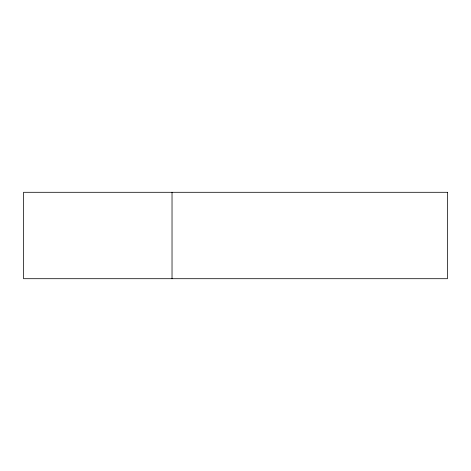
<?xml version="1.0" encoding="UTF-8"?>
<svg xmlns="http://www.w3.org/2000/svg" width="471" height="471" viewBox="0 0 471 471"><rect width="100%" height="100%" fill="white"/><g stroke="black" fill="none" stroke-linecap="round" stroke-linejoin="round"><path stroke-width="0.71" d="M172.027 192.298L172.027 278.702M447.45 192.298L23.55 192.298L23.55 278.702L447.45 278.702L447.45 192.298"/></g></svg>
